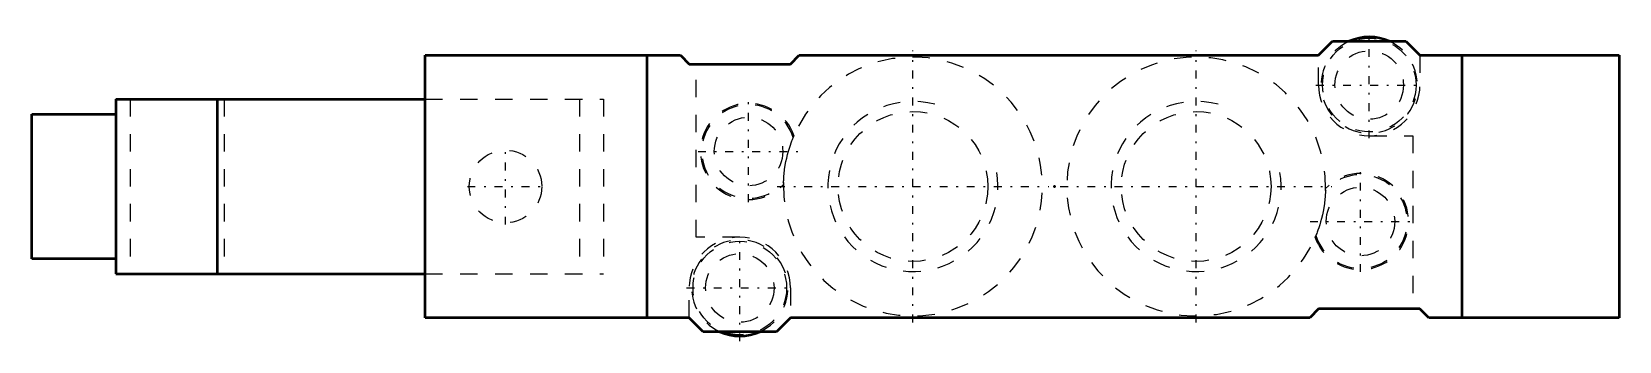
# Model space of a CAD drawing. Header units: millimetres. Extents: x -58.5 to 32.3, y -8.8 to 8.8.
import ezdxf

# ---------------------------------------------------------------- set-up
doc = ezdxf.new("R2010")
doc.units = ezdxf.units.MM
doc.linetypes.add('Center', pattern=[1.5, 0.45, -0.5, 0.05, -0.5])
doc.linetypes.add('Dashed', pattern=[2, 1, -1])
for name, color, linetype, lineweight in [('2d ConnectionPoints', 7, 'Continuous', 50), ('AM_0', 7, 'Continuous', 50), ('AM_5', 3, 'Continuous', 25), ('AM_7', 7, 'Center', 25), ('AM_9', 6, 'Dashed', 25)]:
    doc.layers.add(name, color=color, linetype=linetype, lineweight=lineweight)

msp = doc.modelspace()

# ---------------------------------------------------------------- linework, layer by layer
at = {"layer": '2d ConnectionPoints'}
msp.add_point((0, 0), dxfattribs=at)
at = {"layer": 'AM_0'}
for p, q in [((15.1, 7.5), (15.9, 8.3)), ((15.9, 8.3), (20.1, 8.3)), ((20.1, 8.3), (20.9, 7.5)), ((-36, 7.5), (-21.4, 7.5)), ((-36, -7.5), (-36, 7.5)), ((-23.3, -7.5), (-23.3, 7.5)), ((-21.4, 7.5), (-20.9, 7)), ((-15.1, 7), (-14.6, 7.5)), ((-14.6, 7.5), (15.1, 7.5)), ((20.9, 7.5), (32.3, 7.5)), ((23.3, 7.5), (23.3, -7.5)), ((32.3, 7.5), (32.3, -7.5)), ((-20.9, 7), (-15.1, 7)), ((-53.7, 5), (-36, 5)), ((-53.7, 5), (-53.7, -5)), ((-47.9, 5), (-47.9, -5)), ((-58.5, -4.14), (-58.5, 4.14)), ((-58.5, 4.14), (-53.7, 4.14)), ((-53.7, -4.14), (-58.5, -4.14)), ((-53.7, -5), (-36, -5)), ((15.1, -7), (14.6, -7.5)), ((20.9, -7), (15.1, -7)), ((21.4, -7.5), (20.9, -7)), ((-20.9, -7.5), (-36, -7.5)), ((-20.1, -8.3), (-20.9, -7.5)), ((-15.1, -7.5), (-15.9, -8.3)), ((14.6, -7.5), (-15.1, -7.5)), ((32.3, -7.5), (21.4, -7.5)), ((-15.9, -8.3), (-20.1, -8.3))]:
    msp.add_line(p, q, dxfattribs=at)
for centre, start, end in [((18, 5.8), 65.38002, 114.61998), ((-18, -5.8), 245.38002, 294.61998)]:
    msp.add_arc(centre, 2.75, start, end, dxfattribs=at)
at = {"layer": 'AM_5', "linetype": 'Dashed'}
for centre in [(-8.1, 0), (8.1, 0)]:
    msp.add_arc(centre, 4.864, 75, 15, dxfattribs=at)
at = {"layer": 'AM_7'}
for p, q in [((18, 2.755), (18, 8.845)), ((-8.1, -7.77), (-8.1, 7.77)), ((8.1, -7.77), (8.1, 7.77)), ((14.955, 5.8), (21.045, 5.8)), ((-17.5, -0.887), (-17.5, 4.888)), ((-31.4, -2.179), (-31.4, 2.179)), ((-20.387, 2), (-14.613, 2)), ((-33.579, 0), (-29.221, 0)), ((-15.87, 0), (-0.33, 0)), ((0.33, 0), (15.87, 0)), ((17.5, -4.887), (17.5, 0.888)), ((14.613, -2), (20.387, -2)), ((-18, -8.845), (-18, -2.755)), ((-21.045, -5.8), (-14.955, -5.8))]:
    msp.add_line(p, q, dxfattribs=at)
at = {"layer": 'AM_9'}
for p, q in [((15.1, 5.8), (15.1, 7.5)), ((20.9, 7.5), (20.9, 5.8)), ((-20.5, -2.9), (-20.5, 7)), ((-52.874, 5), (-52.874, -5)), ((-47.5, 5), (-47.5, -5)), ((-36, 5), (-25.8, 5)), ((-27.167, 5), (-27.167, -5)), ((-25.8, 5), (-25.8, -5)), ((-14.904, 2.909), (-14.948, 2.805)), ((18, 2.9), (20.5, 2.9)), ((20.5, 2.9), (20.5, -7)), ((-15.497, 0.226), (-15.499, 0.113)), ((15.497, -0.226), (15.499, -0.113)), ((-18, -2.9), (-20.5, -2.9)), ((14.904, -2.909), (14.948, -2.805)), ((-36, -5), (-25.8, -5)), ((-20.9, -7.5), (-20.9, -5.8)), ((-15.1, -5.8), (-15.1, -7.5))]:
    msp.add_line(p, q, dxfattribs=at)
for points in [[(-15.497, 0.226), (-15.496, 0.254), (-15.494, 0.304), (-15.491, 0.371), (-15.486, 0.456), (-15.477, 0.585), (-15.464, 0.733), (-15.436, 0.97), (-15.398, 1.222), (-15.362, 1.421), (-15.32, 1.621), (-15.272, 1.824), (-15.218, 2.024), (-15.166, 2.199), (-15.111, 2.367), (-15.066, 2.496), (-15.023, 2.613), (-14.995, 2.687), (-14.971, 2.748), (-14.957, 2.783), (-14.948, 2.805)], [(15.497, -0.226), (15.496, -0.254), (15.494, -0.304), (15.491, -0.371), (15.486, -0.456), (15.477, -0.585), (15.464, -0.733), (15.436, -0.97), (15.398, -1.222), (15.362, -1.421), (15.32, -1.621), (15.272, -1.824), (15.218, -2.024), (15.166, -2.199), (15.111, -2.367), (15.066, -2.496), (15.023, -2.613), (14.995, -2.687), (14.971, -2.748), (14.957, -2.783), (14.948, -2.805)]]:
    msp.add_lwpolyline(points, dxfattribs=at)
for centre, radius in [((18, 5.8), 2.676), ((18, 5.8), 1.96), ((-17.5, 2), 1.96), ((-8.1, 0), 4.283), ((8.1, 0), 4.283), ((-31.4, 0), 2.075), ((17.5, -2), 1.96), ((-18, -5.8), 2.676), ((-18, -5.8), 1.96)]:
    msp.add_circle(centre, radius, dxfattribs=at)
for centre, radius, start, end in [((18, 5.8), 2.75, 114.61998, 65.38002), ((-8.1, 0), 7.4, 179.12145, 156.85559), ((8.1, 0), 7.4, 359.12145, 336.85559), ((18, 5.8), 2.9, 180, 360), ((-17.5, 2), 2.75, 19.29239, 316.68466), ((-17.5, 2), 2.676, 17.4982, 318.47884), ((17.5, -2), 2.75, 199.29239, 136.68466), ((17.5, -2), 2.676, 197.4982, 138.47884), ((-18, -5.8), 2.9, 360, 180), ((-18, -5.8), 2.75, 294.61998, 245.38002)]:
    msp.add_arc(centre, radius, start, end, dxfattribs=at)

doc.saveas('drawing.dxf')
